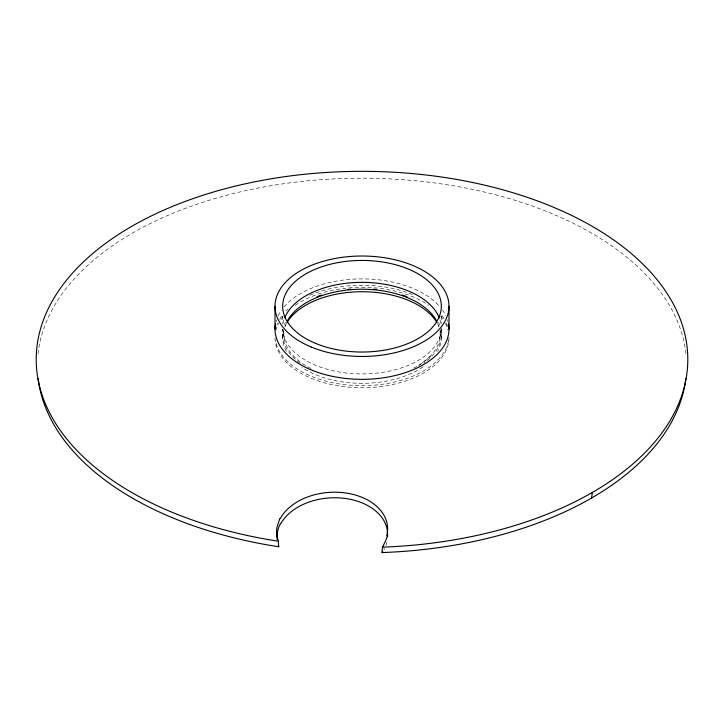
<?xml version="1.0" encoding="UTF-8"?>
<svg xmlns="http://www.w3.org/2000/svg" width="724" height="724" viewBox="0 0 724 724"><rect width="100%" height="100%" fill="white"/><g stroke="black" fill="none" stroke-linecap="round" stroke-linejoin="round"><path stroke-width="0.54" stroke-dasharray="3.62 2.71" d="M441.323 328.135L439.721 338.986M430.327 356.217L418.544 365.873M284.279 338.986L282.767 329.085M441.323 316.089L441.323 323.755M441.323 334.47L441.323 337.529M282.677 316.089L282.677 323.755M282.677 334.47L282.677 337.529M448.989 337.529A86.989 50.218 0 0 1 362 387.747A86.989 50.218 0 0 1 275.011 337.529M275.925 330.289A86.989 50.218 0 0 1 278.595 323.266M280.849 319.447A86.989 50.218 0 0 1 283.346 316.08M295.211 305.347A86.989 50.218 0 0 1 428.789 305.347M440.654 316.08A86.989 50.218 0 0 1 443.151 319.447M445.405 323.266A86.989 50.218 0 0 1 448.075 330.289M440.491 330.922A79.323 45.793 0 0 1 437.586 351.421M422.897 366.869A79.323 45.793 0 0 1 301.872 367.394M286.414 351.421A79.323 45.793 0 0 1 283.509 330.922M285.093 326.325A79.323 45.793 0 0 1 286.414 323.637M437.586 323.637A79.323 45.793 0 0 1 438.907 326.325M38.028 353.764A324.623 187.416 0 0 1 362 178.195A324.623 187.416 0 0 1 685.972 353.764M439.993 331.52A78.147 45.114 0 0 1 412.065 368.959M311.039 368.525A78.147 45.114 0 0 1 284.007 331.52M284.921 326.904A78.147 45.114 0 0 1 285.518 325.076M438.482 325.076A78.147 45.114 0 0 1 439.079 326.904M448.518 340.633A86.989 50.218 0 0 1 362 385.666A86.989 50.218 0 0 1 275.482 340.633M276.858 325.157A86.989 50.218 0 0 1 277.654 323.157M279.663 319.257A86.989 50.218 0 0 1 282.17 315.501M285.944 311.076A86.989 50.218 0 0 1 288.052 309.003M309.899 295.229A86.989 50.218 0 0 1 414.101 295.229M441.83 315.501A86.989 50.218 0 0 1 444.337 319.257M446.346 323.157A86.989 50.218 0 0 1 448.075 328.207M275.925 321.872A86.989 50.218 0 0 1 276.514 319.836M278.107 315.836A86.989 50.218 0 0 1 281.491 310.089M283.962 306.931A86.989 50.218 0 0 1 362 278.894A86.989 50.218 0 0 1 440.038 306.931M442.509 310.089A86.989 50.218 0 0 1 445.894 315.836M447.486 319.836A86.989 50.218 0 0 1 448.075 321.872M440.898 329.746A79.323 45.793 0 0 1 423.839 363.158M300.161 363.158A79.323 45.793 0 0 1 283.102 329.746M284.36 325.085A79.323 45.793 0 0 1 285.5 322.37M438.5 322.37A79.323 45.793 0 0 1 439.64 325.085M441.305 329.085A79.323 45.793 0 0 1 362 373.937A79.323 45.793 0 0 1 282.695 329.085M283.102 323.411A79.323 45.793 0 0 1 284.043 319.682M439.957 319.682A79.323 45.793 0 0 1 440.898 323.411M386.887 542.158A55.449 38.562 1.1 0 1 385.72 545.95M384.652 548.385A55.449 38.562 1.1 0 1 383.756 550.068"/><path stroke-width="1.09" d="M448.989 329.112L448.989 306.234M591.544 498.139L592.377 492.429M387.231 535.47C386.634 541.76 381.611 545.009 382.046 552.566A324.623 187.416 0 0 0 685.854 378.525M279.835 518.511L276.921 527.398A55.504 38.336 -2.7 0 0 278.478 541.217M280.378 523.678L279.12 526.375A55.467 38.327 -3.4 0 0 278.251 528.746L277.509 531.624A55.449 38.309 -2.7 0 0 277.03 539.099M275.011 306.234L275.011 329.112M286.912 322.759A79.323 45.793 0 0 1 362 291.727A79.323 45.793 0 0 1 437.088 322.759M38.146 378.525A324.623 187.416 0 0 0 278.767 546.765A48.481 33.512 20.5 0 1 278.414 541.226A325.8 188.095 0 0 1 107.84 241.744A325.8 188.095 0 0 1 651.229 272.839A325.8 188.095 0 0 1 382.154 547.163M278.831 546.747A55.449 38.309 -2.7 0 1 278.369 545.48M287.537 320.642A78.147 45.114 0 0 1 362 289.211A78.147 45.114 0 0 1 436.463 320.642M448.518 323.927A86.989 50.218 0 0 1 362 379.331A86.989 50.218 0 0 1 275.482 323.927M317.058 296.74A79.323 45.793 0 0 1 321.628 295.048M347.746 289.419A79.323 45.793 0 0 1 350.769 289.138M373.231 289.138A79.323 45.793 0 0 1 376.254 289.419M402.372 295.048A79.323 45.793 0 0 1 406.942 296.74M284.713 317.845A79.323 45.793 0 0 1 362 282.342A79.323 45.793 0 0 1 439.287 317.845M382.752 551.724A55.449 38.562 1.1 0 1 382.1 552.693M387.268 531.778A55.449 38.562 1.1 0 1 387.593 536.746M280.749 523.769A55.368 38.263 -3.4 0 1 340.651 497.967A55.368 38.263 -3.4 0 1 387.485 531.76M280.279 518.61A55.54 38.381 -3.4 0 1 346.751 493.135A55.54 38.381 -3.4 0 1 386.851 535.434M310.958 346.905A86.989 50.218 0 0 0 448.518 311.429A86.989 50.218 0 0 0 326.524 260.387A86.989 50.218 0 0 0 310.958 346.905M315.456 343.321A79.323 45.793 0 0 0 440.898 310.967A79.323 45.793 0 0 0 329.646 264.423A79.323 45.793 0 0 0 315.456 343.321"/></g></svg>
